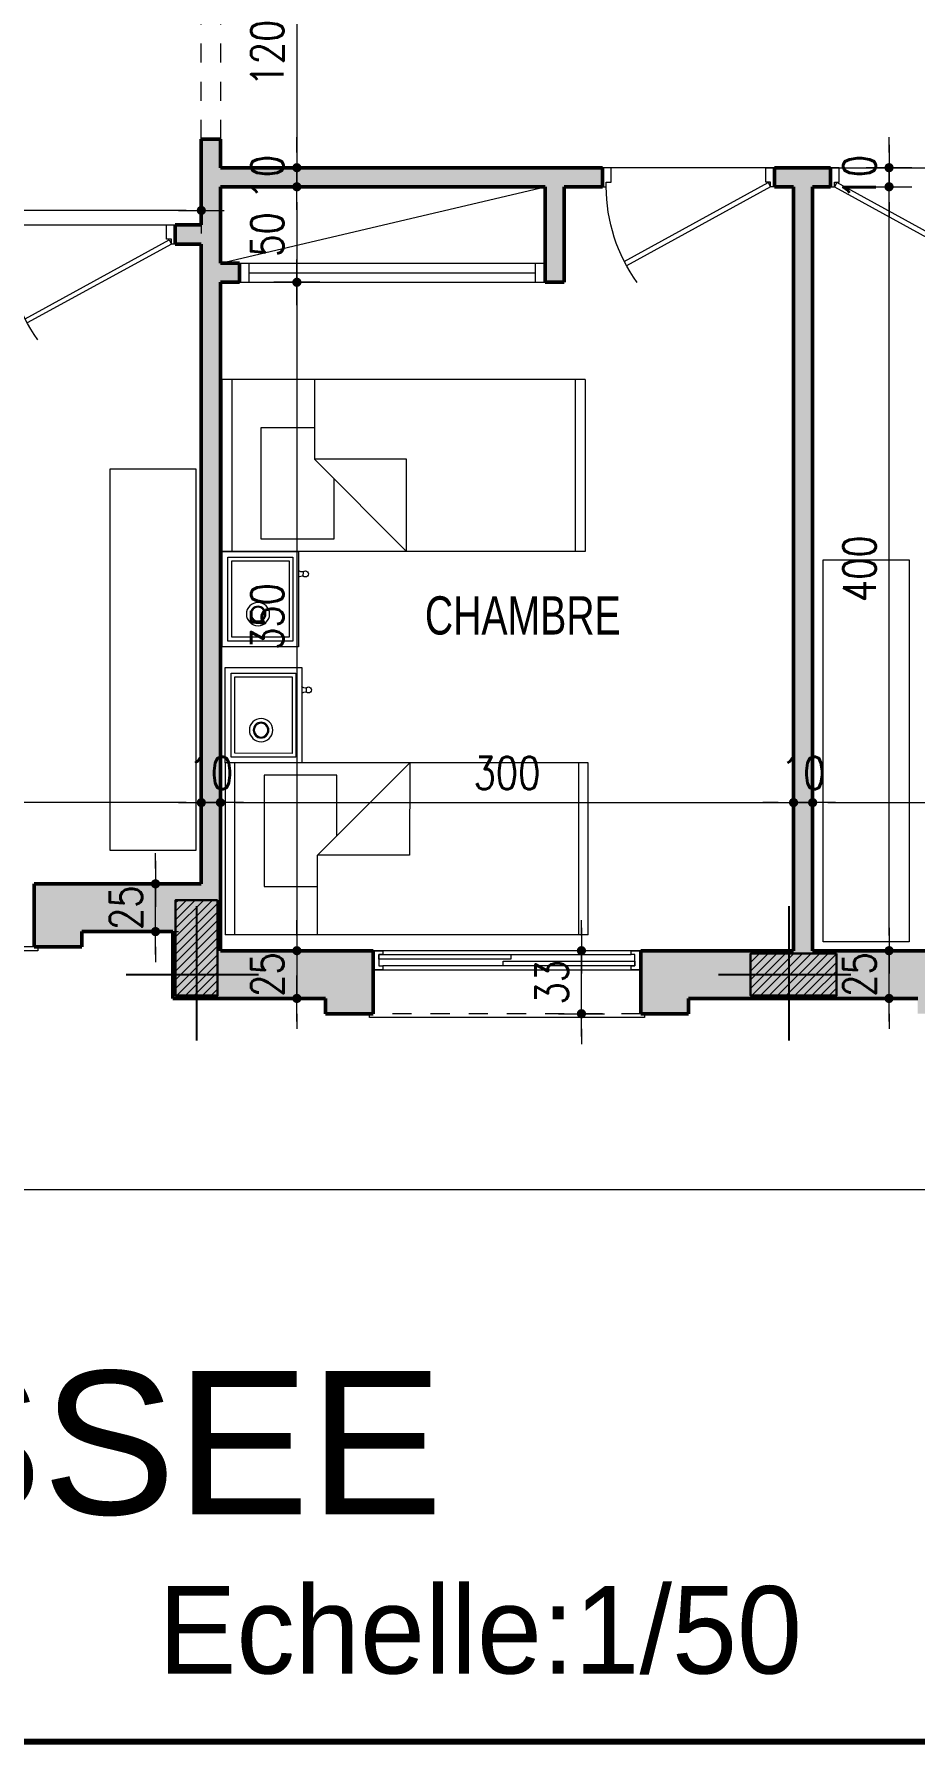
# Model space of a CAD drawing. Header units: millimetres. Extents: x 906 to 2589, y -1235 to -637.
# Drawn here: x 2468.68 to 2473.29, y -1234.31 to -1225.36 of the extents above; entities that cross this region are included whole.
import ezdxf

# ---------------------------------------------------------------- set-up
doc = ezdxf.new("R2010")
doc.units = ezdxf.units.MM
for name, pattern in [('AXES', [2, 1.25, -0.25, 0.25, -0.25]), ('CONTINOUS', [0]), ('HIDDEN', [0.375, 0.25, -0.125])]:
    doc.linetypes.add(name, pattern=pattern)
doc.layers.get('DEFPOINTS').update_dxf_attribs({"color": 255, "lineweight": 13})
for name, color, linetype, lineweight in [('A-signe', 7, 'Continuous', 9), ('APPUITS', 7, 'Continuous', 18), ('DIM.', 4, 'Continuous', 25), ('interrompu', 7, 'HIDDEN', 15), ('MENUISERIE', 7, 'Continuous', 13), ('MEUBLE', 35, 'Continuous', 15), ('MUR 0.5', 7, 'Continuous', 50), ('mur 0.8', 7, 'Continuous', 80), ('POTEAUX ARCH', 7, 'Continuous', 30), ('POTEAUX HACHURE', 7, 'Continuous', 15), ('REVERS D EAU', 7, 'Continuous', 13), ('TEXTE', 7, 'Continuous', 20)]:
    doc.layers.add(name, color=color, linetype=linetype, lineweight=lineweight)
doc.layers.add('AXE', color=7, linetype='AXES')
doc.layers.add('TEINTE 1', color=30, linetype='Continuous')
doc.styles.add('ARIAL', font='arial.ttf')
doc.styles.add('atef', font='romans.shx', dxfattribs={"width": 0.8})
doc.styles.add('STYLE4', font='swisscl.ttf')
doc.dimstyles.new('COTEXT', dxfattribs={"dimscale": 0, "dimtxt": 0.17, "dimasz": 0.08, "dimexe": 0.015, "dimexo": 0.015, "dimgap": 0.07, "dimtad": 1, "dimdec": 0, "dimlfac": 100, "dimzin": 0, "dimdsep": 46, "dimtxsty": 'atef', "dimblk": 'SIG2', "dimcen": 0.15, "dimse1": 1, "dimse2": 1, "dimclrd": 256, "dimclre": 6, "dimclrt": 2, "dimadec": 0, "dimazin": 0, "dimtfac": 0.5, "dimtdec": 0, "dimtix": 1, "dimtmove": 2, "dimatfit": 1, "dimldrblk": 'SIG2', "dimfxl": 0.18, "dimtolj": 1, "dimtzin": 0, "dimlwd": 18, "dimarcsym": 0})

# ---------------------------------------------------------------- blocks, each defined once
blk = doc.blocks.new('PORTE 0.90')
at = {"layer": 'MENUISERIE'}
for points in [[(-0.7859, 0.3911), (-0.0325, -0.0217), (-0.02, 0), (-0.7742, 0.4132)], [(-0.9, 0), (-0.88, 0), (-0.88, -0.025), (-0.855, -0.025), (-0.855, -0.1), (-0.9, -0.1)], [(0, 0), (-0.02, 0), (-0.02, -0.025), (-0.045, -0.025), (-0.045, -0.1), (0, -0.1)]]:
    blk.add_lwpolyline(points, dxfattribs=at)
blk.add_arc((-0.02, 0), 0.86, 144.36454, 180, dxfattribs=at)
blk = doc.blocks.new('SIG2')
at = {"layer": 'A-signe'}
for p, q in [((0, 1.5), (0, 0.5)), ((-1.5, 0), (-0.5, 0)), ((-0.5, 0), (0.5, 0)), ((0, 0.5), (0, -0.5)), ((0.5, 0), (1.5, 0)), ((0, -0.5), (0, -1.5))]:
    blk.add_line(p, q, dxfattribs=at)
at = {"layer": 'A-signe', "const_width": 0.3}
blk.add_lwpolyline([(-0.15, 0, 1), (0.15, 0, 1)], format="xyb", close=True, dxfattribs=at)
blk = doc.blocks.new('*D90')
at = {"layer": 'DEFPOINTS', "color": 0, "transparency": 16777216}
for p in [(2471.1205, -1224.864), (2470.0505, -1226.064), (2470.574, -1226.064)]:
    blk.add_point(p, dxfattribs=at)
at = {"layer": 'DIM.', "lineweight": 18, "transparency": 16777216}
blk.add_line((2470.0505, -1224.944), (2470.0505, -1225.984), dxfattribs=at)
at = {"layer": 'DIM.', "lineweight": 18, "transparency": 16777216, "xscale": 0.08, "yscale": 0.08, "zscale": 0.08}
for p, rotation in [((2470.0505, -1224.864), 90), ((2470.0505, -1226.064), 270)]:
    blk.add_blockref('SIG2', p, dxfattribs=dict(at, rotation=rotation))
at = {"layer": 'DIM.', "color": 2, "transparency": 16777216, "insert": (2469.8955, -1225.464), "char_height": 0.17, "attachment_point": 5, "rotation": 90, "style": 'atef'}
blk.add_mtext('\\A1;120', dxfattribs=at)
blk = doc.blocks.new('*D104')
at = {"layer": 'DEFPOINTS', "color": 0, "transparency": 16777216}
for p in [(2470.574, -1226.064), (2470.0505, -1226.164), (2470.609, -1226.164)]:
    blk.add_point(p, dxfattribs=at)
at = {"layer": 'DIM.', "lineweight": 18, "transparency": 16777216}
for p, q in [((2470.0505, -1225.984), (2470.0505, -1225.904)), ((2470.0505, -1226.064), (2470.0505, -1226.164)), ((2470.0505, -1226.244), (2470.0505, -1226.324))]:
    blk.add_line(p, q, dxfattribs=at)
at = {"layer": 'DIM.', "lineweight": 18, "transparency": 16777216, "xscale": 0.08, "yscale": 0.08, "zscale": 0.08}
for p, rotation in [((2470.0505, -1226.064), 270), ((2470.0505, -1226.164), 90)]:
    blk.add_blockref('SIG2', p, dxfattribs=dict(at, rotation=rotation))
at = {"layer": 'DIM.', "color": 2, "transparency": 16777216, "insert": (2469.8955, -1226.114), "char_height": 0.17, "attachment_point": 5, "rotation": 90, "style": 'atef'}
blk.add_mtext('\\A1;10', dxfattribs=at)
blk = doc.blocks.new('*D292')
at = {"layer": 'DEFPOINTS', "color": 0, "transparency": 16777216}
for p in [(2470.6854, -1226.664), (2470.0505, -1230.164), (2470.268, -1230.164)]:
    blk.add_point(p, dxfattribs=at)
at = {"layer": 'DIM.', "lineweight": 18, "transparency": 16777216}
blk.add_line((2470.0505, -1226.744), (2470.0505, -1230.084), dxfattribs=at)
at = {"layer": 'DIM.', "lineweight": 18, "transparency": 16777216, "xscale": 0.08, "yscale": 0.08, "zscale": 0.08}
for p, rotation in [((2470.0505, -1226.664), 90), ((2470.0505, -1230.164), 270)]:
    blk.add_blockref('SIG2', p, dxfattribs=dict(at, rotation=rotation))
at = {"layer": 'DIM.', "color": 2, "transparency": 16777216, "insert": (2469.8955, -1228.414), "char_height": 0.17, "attachment_point": 5, "rotation": 90, "style": 'atef'}
blk.add_mtext('\\A1;350', dxfattribs=at)
blk = doc.blocks.new('*D295')
at = {"layer": 'DEFPOINTS', "color": 0, "transparency": 16777216}
for p in [(2469.6504, -1229.3885), (2469.5504, -1229.814), (2469.6504, -1230.164)]:
    blk.add_point(p, dxfattribs=at)
at = {"layer": 'DIM.', "lineweight": 18, "transparency": 16777216}
for p, q in [((2469.4704, -1229.3885), (2469.3904, -1229.3885)), ((2469.5504, -1229.3885), (2469.6504, -1229.3885)), ((2469.7304, -1229.3885), (2469.8104, -1229.3885))]:
    blk.add_line(p, q, dxfattribs=at)
at = {"layer": 'DIM.', "lineweight": 18, "transparency": 16777216, "xscale": 0.08, "yscale": 0.08, "zscale": 0.08}
blk.add_blockref('SIG2', (2469.5504, -1229.3885), dxfattribs=at)
at = {"layer": 'DIM.', "lineweight": 18, "transparency": 16777216, "xscale": 0.08, "yscale": 0.08, "zscale": 0.08, "rotation": 180}
blk.add_blockref('SIG2', (2469.6504, -1229.3885), dxfattribs=at)
at = {"layer": 'DIM.', "color": 2, "transparency": 16777216, "insert": (2469.6004, -1229.2335), "char_height": 0.17, "attachment_point": 5, "style": 'atef'}
blk.add_mtext('\\A1;10', dxfattribs=at)
blk = doc.blocks.new('*D296')
at = {"layer": 'DEFPOINTS', "color": 0, "transparency": 16777216}
for p in [(2472.6504, -1229.3885), (2469.6504, -1230.164), (2472.6504, -1230.164)]:
    blk.add_point(p, dxfattribs=at)
at = {"layer": 'DIM.', "lineweight": 18, "transparency": 16777216}
blk.add_line((2469.7304, -1229.3885), (2472.5704, -1229.3885), dxfattribs=at)
at = {"layer": 'DIM.', "lineweight": 18, "transparency": 16777216, "xscale": 0.08, "yscale": 0.08, "zscale": 0.08, "rotation": 180}
blk.add_blockref('SIG2', (2469.6504, -1229.3885), dxfattribs=at)
at = {"layer": 'DIM.', "lineweight": 18, "transparency": 16777216, "xscale": 0.08, "yscale": 0.08, "zscale": 0.08}
blk.add_blockref('SIG2', (2472.6504, -1229.3885), dxfattribs=at)
at = {"layer": 'DIM.', "color": 2, "transparency": 16777216, "insert": (2471.1504, -1229.2335), "char_height": 0.17, "attachment_point": 5, "style": 'atef'}
blk.add_mtext('\\A1;300', dxfattribs=at)
blk = doc.blocks.new('*D297')
at = {"layer": 'DEFPOINTS', "color": 0, "transparency": 16777216}
for p in [(2472.7504, -1229.3885), (2472.6504, -1230.164), (2472.7504, -1230.164)]:
    blk.add_point(p, dxfattribs=at)
at = {"layer": 'DIM.', "lineweight": 18, "transparency": 16777216}
for p, q in [((2472.5704, -1229.3885), (2472.4904, -1229.3885)), ((2472.6504, -1229.3885), (2472.7504, -1229.3885)), ((2472.8304, -1229.3885), (2472.9104, -1229.3885))]:
    blk.add_line(p, q, dxfattribs=at)
at = {"layer": 'DIM.', "lineweight": 18, "transparency": 16777216, "xscale": 0.08, "yscale": 0.08, "zscale": 0.08}
blk.add_blockref('SIG2', (2472.6504, -1229.3885), dxfattribs=at)
at = {"layer": 'DIM.', "lineweight": 18, "transparency": 16777216, "xscale": 0.08, "yscale": 0.08, "zscale": 0.08, "rotation": 180}
blk.add_blockref('SIG2', (2472.7504, -1229.3885), dxfattribs=at)
at = {"layer": 'DIM.', "color": 2, "transparency": 16777216, "insert": (2472.7004, -1229.2335), "char_height": 0.17, "attachment_point": 5, "style": 'atef'}
blk.add_mtext('\\A1;10', dxfattribs=at)
blk = doc.blocks.new('*D298')
at = {"layer": 'DEFPOINTS', "color": 0, "transparency": 16777216}
for p in [(2475.7504, -1229.3885), (2475.7504, -1229.6557), (2472.7504, -1230.164)]:
    blk.add_point(p, dxfattribs=at)
at = {"layer": 'DIM.', "lineweight": 18, "transparency": 16777216}
blk.add_line((2472.8304, -1229.3885), (2475.6704, -1229.3885), dxfattribs=at)
at = {"layer": 'DIM.', "lineweight": 18, "transparency": 16777216, "xscale": 0.08, "yscale": 0.08, "zscale": 0.08, "rotation": 180}
blk.add_blockref('SIG2', (2472.7504, -1229.3885), dxfattribs=at)
at = {"layer": 'DIM.', "lineweight": 18, "transparency": 16777216, "xscale": 0.08, "yscale": 0.08, "zscale": 0.08}
blk.add_blockref('SIG2', (2475.7504, -1229.3885), dxfattribs=at)
at = {"layer": 'DIM.', "color": 2, "transparency": 16777216, "insert": (2474.2504, -1229.2335), "char_height": 0.17, "attachment_point": 5, "style": 'atef'}
blk.add_mtext('\\A1;300', dxfattribs=at)
blk = doc.blocks.new('*D124')
at = {"layer": 'DEFPOINTS', "color": 0, "transparency": 16777216}
for p in [(2466.4004, -1228.6816), (2469.5504, -1228.6816), (2466.4004, -1229.3885)]:
    blk.add_point(p, dxfattribs=at)
at = {"layer": 'DIM.', "lineweight": 18, "transparency": 16777216}
blk.add_line((2469.4704, -1229.3885), (2466.4804, -1229.3885), dxfattribs=at)
at = {"layer": 'DIM.', "lineweight": 18, "transparency": 16777216, "xscale": 0.08, "yscale": 0.08, "zscale": 0.08, "rotation": 180}
blk.add_blockref('SIG2', (2466.4004, -1229.3885), dxfattribs=at)
at = {"layer": 'DIM.', "lineweight": 18, "transparency": 16777216, "xscale": 0.08, "yscale": 0.08, "zscale": 0.08}
blk.add_blockref('SIG2', (2469.5504, -1229.3885), dxfattribs=at)
at = {"layer": 'DIM.', "color": 2, "transparency": 16777216, "insert": (2467.9754, -1229.2335), "char_height": 0.17, "attachment_point": 5, "style": 'atef'}
blk.add_mtext('\\A1;315', dxfattribs=at)
blk = doc.blocks.new('*D154')
at = {"layer": 'DEFPOINTS', "color": 0, "transparency": 16777216}
for p in [(2469.5504, -1224.571), (2464.5504, -1226.1422), (2464.5504, -1226.2879)]:
    blk.add_point(p, dxfattribs=at)
at = {"layer": 'DIM.', "lineweight": 18, "transparency": 16777216}
blk.add_line((2469.4704, -1226.2879), (2464.6304, -1226.2879), dxfattribs=at)
at = {"layer": 'DIM.', "lineweight": 18, "transparency": 16777216, "xscale": 0.08, "yscale": 0.08, "zscale": 0.08, "rotation": 180}
blk.add_blockref('SIG2', (2464.5504, -1226.2879), dxfattribs=at)
at = {"layer": 'DIM.', "lineweight": 18, "transparency": 16777216, "xscale": 0.08, "yscale": 0.08, "zscale": 0.08}
blk.add_blockref('SIG2', (2469.5504, -1226.2879), dxfattribs=at)
at = {"layer": 'DIM.', "color": 2, "transparency": 16777216, "insert": (2468.2836, -1226.1329), "char_height": 0.17, "attachment_point": 5, "style": 'atef'}
blk.add_mtext('\\A1;500', dxfattribs=at)
blk = doc.blocks.new('*D362')
at = {"layer": 'DEFPOINTS', "color": 0, "transparency": 16777216}
for p in [(2470.3575, -1226.164), (2470.0505, -1226.664), (2470.3575, -1226.664)]:
    blk.add_point(p, dxfattribs=at)
at = {"layer": 'DIM.', "lineweight": 18, "transparency": 16777216}
blk.add_line((2470.0505, -1226.244), (2470.0505, -1226.584), dxfattribs=at)
at = {"layer": 'DIM.', "lineweight": 18, "transparency": 16777216, "xscale": 0.08, "yscale": 0.08, "zscale": 0.08}
for p, rotation in [((2470.0505, -1226.164), 90), ((2470.0505, -1226.664), 270)]:
    blk.add_blockref('SIG2', p, dxfattribs=dict(at, rotation=rotation))
at = {"layer": 'DIM.', "color": 2, "transparency": 16777216, "insert": (2469.8955, -1226.414), "char_height": 0.17, "attachment_point": 5, "rotation": 90, "style": 'atef'}
blk.add_mtext('\\A1;50', dxfattribs=at)
blk = doc.blocks.new('*D388')
at = {"layer": 'DEFPOINTS', "color": 0, "transparency": 16777216}
for p in [(2470.1305, -1230.164), (2470.0505, -1230.414), (2470.1305, -1230.414)]:
    blk.add_point(p, dxfattribs=at)
at = {"layer": 'DIM.', "lineweight": 18, "transparency": 16777216}
for p, q in [((2470.0505, -1230.084), (2470.0505, -1230.004)), ((2470.0505, -1230.164), (2470.0505, -1230.414)), ((2470.0505, -1230.494), (2470.0505, -1230.574))]:
    blk.add_line(p, q, dxfattribs=at)
at = {"layer": 'DIM.', "lineweight": 18, "transparency": 16777216, "xscale": 0.08, "yscale": 0.08, "zscale": 0.08}
for p, rotation in [((2470.0505, -1230.164), 270), ((2470.0505, -1230.414), 90)]:
    blk.add_blockref('SIG2', p, dxfattribs=dict(at, rotation=rotation))
at = {"layer": 'DIM.', "color": 2, "transparency": 16777216, "insert": (2469.8955, -1230.289), "char_height": 0.17, "attachment_point": 5, "rotation": 90, "style": 'atef'}
blk.add_mtext('\\A1;25', dxfattribs=at)
blk = doc.blocks.new('*D389')
at = {"layer": 'DEFPOINTS', "color": 0, "transparency": 16777216}
for p in [(2471.2933, -1230.164), (2471.5401, -1230.164), (2471.2933, -1230.494)]:
    blk.add_point(p, dxfattribs=at)
at = {"layer": 'DIM.', "lineweight": 18, "transparency": 16777216}
for p, q in [((2471.5401, -1230.084), (2471.5401, -1230.004)), ((2471.5401, -1230.494), (2471.5401, -1230.164)), ((2471.5401, -1230.574), (2471.5401, -1230.654))]:
    blk.add_line(p, q, dxfattribs=at)
at = {"layer": 'DIM.', "lineweight": 18, "transparency": 16777216, "xscale": 0.08, "yscale": 0.08, "zscale": 0.08}
for p, rotation in [((2471.5401, -1230.164), 270), ((2471.5401, -1230.494), 90)]:
    blk.add_blockref('SIG2', p, dxfattribs=dict(at, rotation=rotation))
at = {"layer": 'DIM.', "color": 2, "transparency": 16777216, "insert": (2471.3851, -1230.329), "char_height": 0.17, "attachment_point": 5, "rotation": 90, "style": 'atef'}
blk.add_mtext('\\A1;33', dxfattribs=at)
blk = doc.blocks.new('*D174')
at = {"layer": 'DEFPOINTS', "color": 0, "transparency": 16777216}
for p in [(2469.3106, -1229.814), (2469.5504, -1229.814), (2469.4004, -1230.064)]:
    blk.add_point(p, dxfattribs=at)
at = {"layer": 'DIM.', "lineweight": 18, "transparency": 16777216}
for p, q in [((2469.3106, -1229.734), (2469.3106, -1229.654)), ((2469.3106, -1230.064), (2469.3106, -1229.814)), ((2469.3106, -1230.144), (2469.3106, -1230.224))]:
    blk.add_line(p, q, dxfattribs=at)
at = {"layer": 'DIM.', "lineweight": 18, "transparency": 16777216, "xscale": 0.08, "yscale": 0.08, "zscale": 0.08}
for p, rotation in [((2469.3106, -1229.814), 270), ((2469.3106, -1230.064), 90)]:
    blk.add_blockref('SIG2', p, dxfattribs=dict(at, rotation=rotation))
at = {"layer": 'DIM.', "color": 2, "transparency": 16777216, "insert": (2469.1556, -1229.939), "char_height": 0.17, "attachment_point": 5, "rotation": 90, "style": 'atef'}
blk.add_mtext('\\A1;25', dxfattribs=at)
blk = doc.blocks.new('*D398')
at = {"layer": 'DEFPOINTS', "color": 0, "transparency": 16777216}
for p in [(2473.1432, -1230.164), (2473.1504, -1230.164), (2473.1432, -1230.414)]:
    blk.add_point(p, dxfattribs=at)
at = {"layer": 'DIM.', "lineweight": 18, "transparency": 16777216}
for p, q in [((2473.1504, -1230.084), (2473.1504, -1230.004)), ((2473.1504, -1230.414), (2473.1504, -1230.164)), ((2473.1504, -1230.494), (2473.1504, -1230.574))]:
    blk.add_line(p, q, dxfattribs=at)
at = {"layer": 'DIM.', "lineweight": 18, "transparency": 16777216, "xscale": 0.08, "yscale": 0.08, "zscale": 0.08}
for p, rotation in [((2473.1504, -1230.164), 270), ((2473.1504, -1230.414), 90)]:
    blk.add_blockref('SIG2', p, dxfattribs=dict(at, rotation=rotation))
at = {"layer": 'DIM.', "color": 2, "transparency": 16777216, "insert": (2472.9954, -1230.289), "char_height": 0.17, "attachment_point": 5, "rotation": 90, "style": 'atef'}
blk.add_mtext('\\A1;25', dxfattribs=at)
blk = doc.blocks.new('*D399')
at = {"layer": 'DEFPOINTS', "color": 0, "transparency": 16777216}
for p in [(2472.7504, -1226.164), (2473.1504, -1226.164), (2473.1432, -1230.164)]:
    blk.add_point(p, dxfattribs=at)
at = {"layer": 'DIM.', "lineweight": 18, "transparency": 16777216}
blk.add_line((2473.1504, -1230.084), (2473.1504, -1226.244), dxfattribs=at)
at = {"layer": 'DIM.', "lineweight": 18, "transparency": 16777216, "xscale": 0.08, "yscale": 0.08, "zscale": 0.08}
for p, rotation in [((2473.1504, -1226.164), 90), ((2473.1504, -1230.164), 270)]:
    blk.add_blockref('SIG2', p, dxfattribs=dict(at, rotation=rotation))
at = {"layer": 'DIM.', "color": 2, "transparency": 16777216, "insert": (2472.9954, -1228.164), "char_height": 0.17, "attachment_point": 5, "rotation": 90, "style": 'atef'}
blk.add_mtext('\\A1;400', dxfattribs=at)
blk = doc.blocks.new('*D400')
at = {"layer": 'DEFPOINTS', "color": 0, "transparency": 16777216}
for p in [(2472.7352, -1226.064), (2473.1504, -1226.064), (2472.7504, -1226.164)]:
    blk.add_point(p, dxfattribs=at)
at = {"layer": 'DIM.', "lineweight": 18, "transparency": 16777216}
for p, q in [((2473.1504, -1225.984), (2473.1504, -1225.904)), ((2473.1504, -1226.164), (2473.1504, -1226.064)), ((2473.1504, -1226.244), (2473.1504, -1226.324))]:
    blk.add_line(p, q, dxfattribs=at)
at = {"layer": 'DIM.', "lineweight": 18, "transparency": 16777216, "xscale": 0.08, "yscale": 0.08, "zscale": 0.08}
for p, rotation in [((2473.1504, -1226.064), 270), ((2473.1504, -1226.164), 90)]:
    blk.add_blockref('SIG2', p, dxfattribs=dict(at, rotation=rotation))
at = {"layer": 'DIM.', "color": 2, "transparency": 16777216, "insert": (2472.9954, -1226.114), "char_height": 0.17, "attachment_point": 5, "rotation": 90, "style": 'atef'}
blk.add_mtext('\\A1;10', dxfattribs=at)
blk = doc.blocks.new('A$C4AA77CC6')
at = {"linetype": 'ByBlock'}
for p, q in [((1.1226, 2.0646), (0, 0.5318)), ((1.8487, 1.5329), (1.1226, 2.0646)), ((1.0926, 2.0237), (1.8187, 1.4919)), ((1.8487, 1.5329), (0.7261, 0)), ((0.5703, 1.3105), (0.9596, 1.0253)), ((0.6745, 0.636), (0.5703, 1.3105)), ((0.9596, 1.0253), (0.6745, 0.636)), ((0.3964, 0.9656), (0.1713, 0.6582)), ((0.6526, 0.778), (0.3964, 0.9656)), ((0.1713, 0.6582), (0.6426, 0.313)), ((1.0112, 0.3894), (0.6745, 0.636)), ((0.7561, 0.041), (0.03, 0.5727)), ((0.6426, 0.313), (0.8077, 0.5384)), ((0, 0.5318), (0.7261, 0))]:
    blk.add_line(p, q, dxfattribs=at)
blk = doc.blocks.new('A$C209961D1')
at = {"linetype": 'ByBlock'}
for p, q in [((0.2363, 0.6181), (0, 0.2954)), ((0.2428, 0.5762), (0.0419, 0.3019)), ((0.2471, 0.5483), (0.0699, 0.3062)), ((0.6397, 0.3227), (0.2363, 0.6181)), ((0.5978, 0.3162), (0.2428, 0.5762)), ((0.5698, 0.3119), (0.2471, 0.5483)), ((0.5495, 0.419), (0.5679, 0.4056)), ((0, 0.2954), (0.4034, 0)), ((0.0419, 0.3019), (0.3969, 0.0419)), ((0.0699, 0.3062), (0.3926, 0.0699)), ((0.3926, 0.0699), (0.5698, 0.3119)), ((0.3969, 0.0419), (0.5978, 0.3162)), ((0.4034, 0), (0.6397, 0.3227))]:
    blk.add_line(p, q, dxfattribs=at)
for radius in [0.061, 0.041, 0.036]:
    blk.add_circle((0.2489, 0.3451), radius, dxfattribs=at)
for centre, radius, start, end in [((0.5289, 0.4255), 0.0216, 269.72365, 342.53508), ((0.5651, 0.421), 0.0157, 280.33709, 187.22817), ((0.5803, 0.3879), 0.0216, 125.03018, 197.84161)]:
    blk.add_arc(centre, radius, start, end, dxfattribs=at)

msp = doc.modelspace()

# ---------------------------------------------------------------- hatches: boundary and pattern name
at = {"layer": 'POTEAUX HACHURE'}
h = msp.add_hatch(dxfattribs=at)
h.set_pattern_fill('ANSI31', color=256, scale=0.01)
h.set_pattern_definition([(45, (1353.19259, -324.94866), (-0.0224506403, 0.0224506403), [])])
h.paths.add_polyline_path([(2469.6354, -1229.899), (2469.4154, -1229.899), (2469.4154, -1230.399), (2469.6354, -1230.399)])
h = msp.add_hatch(dxfattribs=at)
h.set_pattern_fill('ANSI31', color=256, scale=0.01)
h.set_pattern_definition([(45, (1356.29259, -324.94866), (-0.0224506403, 0.0224506403), [])])
h.paths.add_polyline_path([(2472.8754, -1230.179), (2472.4254, -1230.179), (2472.4254, -1230.399), (2472.8754, -1230.399)])
at = {"layer": 'TEINTE 1', "linetype": 'CONTINOUS'}
h = msp.add_hatch(color=256, dxfattribs=at)
h.dxf.hatch_style = 1
h.paths.add_polyline_path([(2469.6504, -1226.664), (2469.7504, -1226.664), (2469.7504, -1226.564), (2469.6504, -1226.564), (2469.6504, -1226.164), (2471.3504, -1226.164), (2471.3504, -1226.664), (2471.4504, -1226.664), (2471.4504, -1226.164), (2471.6504, -1226.164), (2471.6504, -1226.064), (2469.6504, -1226.064), (2469.6504, -1225.914), (2469.5504, -1225.914), (2469.5504, -1226.364), (2469.4138, -1226.364), (2469.4138, -1226.464), (2469.5504, -1226.464), (2469.5504, -1229.814), (2468.6754, -1229.814), (2468.6754, -1230.144), (2468.9254, -1230.144), (2468.9254, -1230.064), (2469.4004, -1230.064), (2469.4004, -1230.414), (2470.2004, -1230.414), (2470.2004, -1230.494), (2470.4504, -1230.494), (2470.4504, -1230.164), (2469.6504, -1230.164)])
h = msp.add_hatch(color=256, dxfattribs=at)
h.dxf.hatch_style = 1
h.paths.add_polyline_path([(2473.5504, -1230.164), (2472.7504, -1230.164), (2472.7504, -1226.164), (2472.8443, -1226.164), (2472.8443, -1226.064), (2472.5504, -1226.064), (2472.5504, -1226.164), (2472.6504, -1226.164), (2472.6504, -1230.164), (2471.8504, -1230.164), (2471.8504, -1230.494), (2472.1004, -1230.494), (2472.1004, -1230.414), (2473.3004, -1230.414), (2473.3004, -1230.494), (2473.5504, -1230.494)])

# ---------------------------------------------------------------- linework, layer by layer
at = {"layer": 'APPUITS'}
for points in [[(2468.6954, -1230.144), (2468.6954, -1230.164), (2467.2554, -1230.164), (2467.2554, -1230.144)], [(2471.8704, -1230.494), (2471.8704, -1230.514), (2470.4304, -1230.514), (2470.4304, -1230.494)]]:
    msp.add_lwpolyline(points, dxfattribs=at)
at = {"layer": 'AXE'}
for p, q in [((2469.5255, -1229.931), (2469.5255, -1230.634)), ((2472.6253, -1229.931), (2472.6253, -1230.634)), ((2469.1572, -1230.2892), (2469.8504, -1230.2892)), ((2472.257, -1230.2892), (2472.9502, -1230.2892))]:
    msp.add_line(p, q, dxfattribs=at)
at = {"layer": 'interrompu', "ltscale": 0.2}
for p, q in [((2469.5504, -1225.914), (2469.5504, -1225.014)), ((2469.6504, -1225.014), (2469.6504, -1225.914)), ((2468.6754, -1230.144), (2467.2754, -1230.144)), ((2471.8504, -1230.494), (2470.4504, -1230.494))]:
    msp.add_line(p, q, dxfattribs=at)
at = {"layer": 'MENUISERIE'}
for p, q in [((2472.5504, -1226.064), (2471.6504, -1226.064)), ((2472.8443, -1226.064), (2473.7443, -1226.064)), ((2469.6504, -1226.564), (2471.3504, -1226.164)), ((2468.5138, -1226.364), (2469.4138, -1226.364)), ((2469.7504, -1226.564), (2471.3504, -1226.564)), ((2469.8004, -1226.664), (2469.8004, -1226.564)), ((2471.3004, -1226.664), (2471.3004, -1226.564)), ((2469.8004, -1226.614), (2471.3004, -1226.614)), ((2469.7504, -1226.664), (2471.3504, -1226.664))]:
    msp.add_line(p, q, dxfattribs=at)
at = {"layer": 'MENUISERIE', "color": 2, "linetype": 'Continuous'}
for p, q in [((2471.8504, -1230.164), (2470.4504, -1230.164)), ((2470.5004, -1230.184), (2471.8004, -1230.184)), ((2470.4504, -1230.264), (2471.8504, -1230.264)), ((2471.8004, -1230.244), (2470.5004, -1230.244))]:
    msp.add_line(p, q, dxfattribs=at)
at = {"layer": 'MENUISERIE', "color": 2, "linetype": 'Continuous', "extrusion": (0, 0, -1)}
for points in [[(-2470.4504, -1230.264), (-2470.4504, -1230.164), (-2470.5004, -1230.164), (-2470.5004, -1230.184), (-2470.4804, -1230.184), (-2470.4804, -1230.244), (-2470.5004, -1230.244), (-2470.5004, -1230.264), (-2470.5004, -1230.264)], [(-2470.4804, -1230.209), (-2470.4804, -1230.184), (-2471.1704, -1230.184), (-2471.1704, -1230.209), (-2471.1704, -1230.209)], [(-2471.1304, -1230.244), (-2471.1304, -1230.219), (-2471.8204, -1230.219), (-2471.8204, -1230.244), (-2471.8204, -1230.244)], [(-2471.8504, -1230.264), (-2471.8004, -1230.264), (-2471.8004, -1230.244), (-2471.8204, -1230.244), (-2471.8204, -1230.184), (-2471.8004, -1230.184), (-2471.8004, -1230.164), (-2471.8504, -1230.164), (-2471.8504, -1230.164)]]:
    msp.add_lwpolyline(points, close=True, dxfattribs=at)
at = {"layer": 'MEUBLE'}
for points in [[(2469.5224, -1229.64), (2469.0724, -1229.64), (2469.0724, -1227.64), (2469.5224, -1227.64)], [(2473.2551, -1230.1178), (2472.8051, -1230.1178), (2472.8051, -1228.1178), (2473.2551, -1228.1178)]]:
    msp.add_lwpolyline(points, close=True, dxfattribs=at)
at = {"layer": 'MUR 0.5'}
for p, q in [((2469.5504, -1226.364), (2469.5504, -1225.914)), ((2469.6504, -1225.914), (2469.5504, -1225.914)), ((2469.6504, -1226.064), (2469.6504, -1225.914)), ((2471.6504, -1226.064), (2469.6504, -1226.064)), ((2471.6504, -1226.164), (2471.6504, -1226.064)), ((2472.8443, -1226.064), (2472.5504, -1226.064)), ((2472.5504, -1226.164), (2472.5504, -1226.064)), ((2472.8443, -1226.164), (2472.8443, -1226.064)), ((2469.6504, -1226.564), (2469.6504, -1226.164)), ((2471.3504, -1226.164), (2469.6504, -1226.164)), ((2471.3504, -1226.664), (2471.3504, -1226.164)), ((2471.4504, -1226.664), (2471.4504, -1226.164)), ((2471.6504, -1226.164), (2471.4504, -1226.164)), ((2472.6504, -1226.164), (2472.5504, -1226.164)), ((2472.6504, -1230.164), (2472.6504, -1226.164)), ((2472.7504, -1230.164), (2472.7504, -1226.164)), ((2472.8443, -1226.164), (2472.7504, -1226.164)), ((2469.5504, -1226.364), (2469.4138, -1226.364)), ((2469.4138, -1226.464), (2469.4138, -1226.364)), ((2469.5504, -1226.464), (2469.4138, -1226.464)), ((2469.5504, -1229.814), (2469.5504, -1226.464)), ((2469.7504, -1226.564), (2469.6504, -1226.564)), ((2469.7504, -1226.664), (2469.7504, -1226.564)), ((2469.6504, -1230.164), (2469.6504, -1226.664)), ((2469.7504, -1226.664), (2469.6504, -1226.664)), ((2471.4504, -1226.664), (2471.3504, -1226.664)), ((2469.5504, -1229.814), (2468.6754, -1229.814)), ((2468.6754, -1229.814), (2468.6754, -1230.144)), ((2469.4004, -1230.064), (2468.9254, -1230.064)), ((2468.9254, -1230.144), (2468.9254, -1230.064)), ((2469.4004, -1230.414), (2469.4004, -1230.064)), ((2468.6754, -1230.144), (2468.9254, -1230.144)), ((2470.4504, -1230.164), (2469.6504, -1230.164)), ((2470.4504, -1230.494), (2470.4504, -1230.164)), ((2472.6504, -1230.164), (2471.8504, -1230.164)), ((2471.8504, -1230.164), (2471.8504, -1230.494)), ((2473.5504, -1230.164), (2472.7504, -1230.164)), ((2470.2004, -1230.414), (2469.4004, -1230.414)), ((2470.2004, -1230.414), (2470.2004, -1230.494)), ((2470.2004, -1230.494), (2470.4504, -1230.494)), ((2471.8504, -1230.494), (2472.1004, -1230.494)), ((2472.1004, -1230.494), (2472.1004, -1230.414)), ((2473.3004, -1230.414), (2472.1004, -1230.414))]:
    msp.add_line(p, q, dxfattribs=at)
at = {"layer": 'mur 0.8'}
msp.add_lwpolyline([(2450.6464, -1200.9216), (2494.6464, -1200.9216), (2494.6464, -1234.3067), (2450.6464, -1234.3067)], close=True, dxfattribs=at)
at = {"layer": 'POTEAUX ARCH'}
for points in [[(2469.6354, -1229.899), (2469.4154, -1229.899), (2469.4154, -1230.399), (2469.6354, -1230.399)], [(2472.8754, -1230.179), (2472.4254, -1230.179), (2472.4254, -1230.399), (2472.8754, -1230.399)]]:
    msp.add_lwpolyline(points, close=True, dxfattribs=at)
at = {"layer": 'REVERS D EAU'}
msp.add_lwpolyline([(2465.1503, -1231.034), (2465.1503, -1231.064), (2468.4002, -1231.064), (2468.4002, -1231.414), (2474.8452, -1231.414)], dxfattribs=at)

# ---------------------------------------------------------------- block references
at = {"layer": 'MENUISERIE', "xscale": -1, "rotation": 180}
for p in [(2472.5504, -1226.164), (2469.4138, -1226.464)]:
    msp.add_blockref('PORTE 0.90', p, dxfattribs=at)
at = {"layer": 'MENUISERIE', "rotation": 180}
msp.add_blockref('PORTE 0.90', (2472.8443, -1226.164), dxfattribs=at)
at = {"layer": 'MEUBLE', "xscale": -1}
for name, p, rotation in [('A$C4AA77CC6', (2469.2309, -1227.7587), 233.7826317551634), ('A$C209961D1', (2469.4216, -1228.3983), 233.7826317551564), ('A$C209961D1', (2469.4375, -1229.006), 233.7826317551564)]:
    msp.add_blockref(name, p, dxfattribs=dict(at, rotation=rotation))
at = {"layer": 'MEUBLE', "rotation": 306.2173682448366}
msp.add_blockref('A$C4AA77CC6', (2469.2468, -1229.4948), dxfattribs=at)

# ---------------------------------------------------------------- texts
at = {"layer": 'TEXTE'}
for s, height, style, p in [('CHAMBRE', 0.2, 'STYLE4', (2470.7207, -1228.5084)), ('PLAN REZ-DE-CHAUSSEE', 0.75, 'ARIAL', (2457.7748, -1233.1153, 1.06))]:
    msp.add_text(s, height=height, dxfattribs=dict(at, style=style)).set_placement(p)
msp.add_text('Echelle:1/50', height=0.457745, dxfattribs=at).set_placement((2469.326, -1233.949))

# ---------------------------------------------------------------- dimensions: what is measured, and where the dimension line sits
at = {"layer": 'DIM.'}
dim = msp.add_linear_dim(base=(2464.5504, -1226.2879), p1=(2469.5504, -1224.571), p2=(2464.5504, -1226.1422), dimstyle='COTEXT', override={"dimscale": 1}, dxfattribs=at)
dim.commit()
dim.dimension.update_dxf_attribs({"geometry": '*D154', "text_midpoint": (2468.2836, -1226.1329), "dimtype": 160})
for base, p1, p2, picture, middle in [((2470.0505, -1226.064), (2471.1205, -1224.864), (2470.574, -1226.064), '*D90', (2469.8955, -1225.464)), ((2470.0505, -1226.164), (2470.574, -1226.064), (2470.609, -1226.164), '*D104', (2469.8955, -1226.114)), ((2473.1504, -1226.064), (2472.7504, -1226.164), (2472.7352, -1226.064), '*D400', (2472.9954, -1226.114)), ((2470.0505, -1226.664), (2470.3575, -1226.164), (2470.3575, -1226.664), '*D362', (2469.8955, -1226.414)), ((2473.1504, -1226.164), (2473.1432, -1230.164), (2472.7504, -1226.164), '*D399', (2472.9954, -1228.164)), ((2470.0505, -1230.164), (2470.6854, -1226.664), (2470.268, -1230.164), '*D292', (2469.8955, -1228.414)), ((2469.3106, -1229.814), (2469.4004, -1230.064), (2469.5504, -1229.814), '*D174', (2469.1556, -1229.939)), ((2470.0505, -1230.414), (2470.1305, -1230.164), (2470.1305, -1230.414), '*D388', (2469.8955, -1230.289)), ((2471.5401, -1230.164), (2471.2933, -1230.494), (2471.2933, -1230.164), '*D389', (2471.3851, -1230.329)), ((2473.1504, -1230.164), (2473.1432, -1230.414), (2473.1432, -1230.164), '*D398', (2472.9954, -1230.289))]:
    dim = msp.add_linear_dim(base=base, p1=p1, p2=p2, angle=90, dimstyle='COTEXT', override={"dimscale": 1}, dxfattribs=at)
    dim.commit()
    dim.dimension.update_dxf_attribs({"geometry": picture, "text_midpoint": middle})
for base, p1, p2, picture, middle in [((2466.4004, -1229.3885), (2469.5504, -1228.6816), (2466.4004, -1228.6816), '*D124', (2467.9754, -1229.2335)), ((2469.6504, -1229.3885), (2469.5504, -1229.814), (2469.6504, -1230.164), '*D295', (2469.6004, -1229.2335)), ((2472.6504, -1229.3885), (2469.6504, -1230.164), (2472.6504, -1230.164), '*D296', (2471.1504, -1229.2335)), ((2472.7504, -1229.3885), (2472.6504, -1230.164), (2472.7504, -1230.164), '*D297', (2472.7004, -1229.2335)), ((2475.7504, -1229.3885), (2472.7504, -1230.164), (2475.7504, -1229.6557), '*D298', (2474.2504, -1229.2335))]:
    dim = msp.add_linear_dim(base=base, p1=p1, p2=p2, dimstyle='COTEXT', override={"dimscale": 1}, dxfattribs=at)
    dim.commit()
    dim.dimension.update_dxf_attribs({"geometry": picture, "text_midpoint": middle})

doc.saveas('drawing.dxf')
